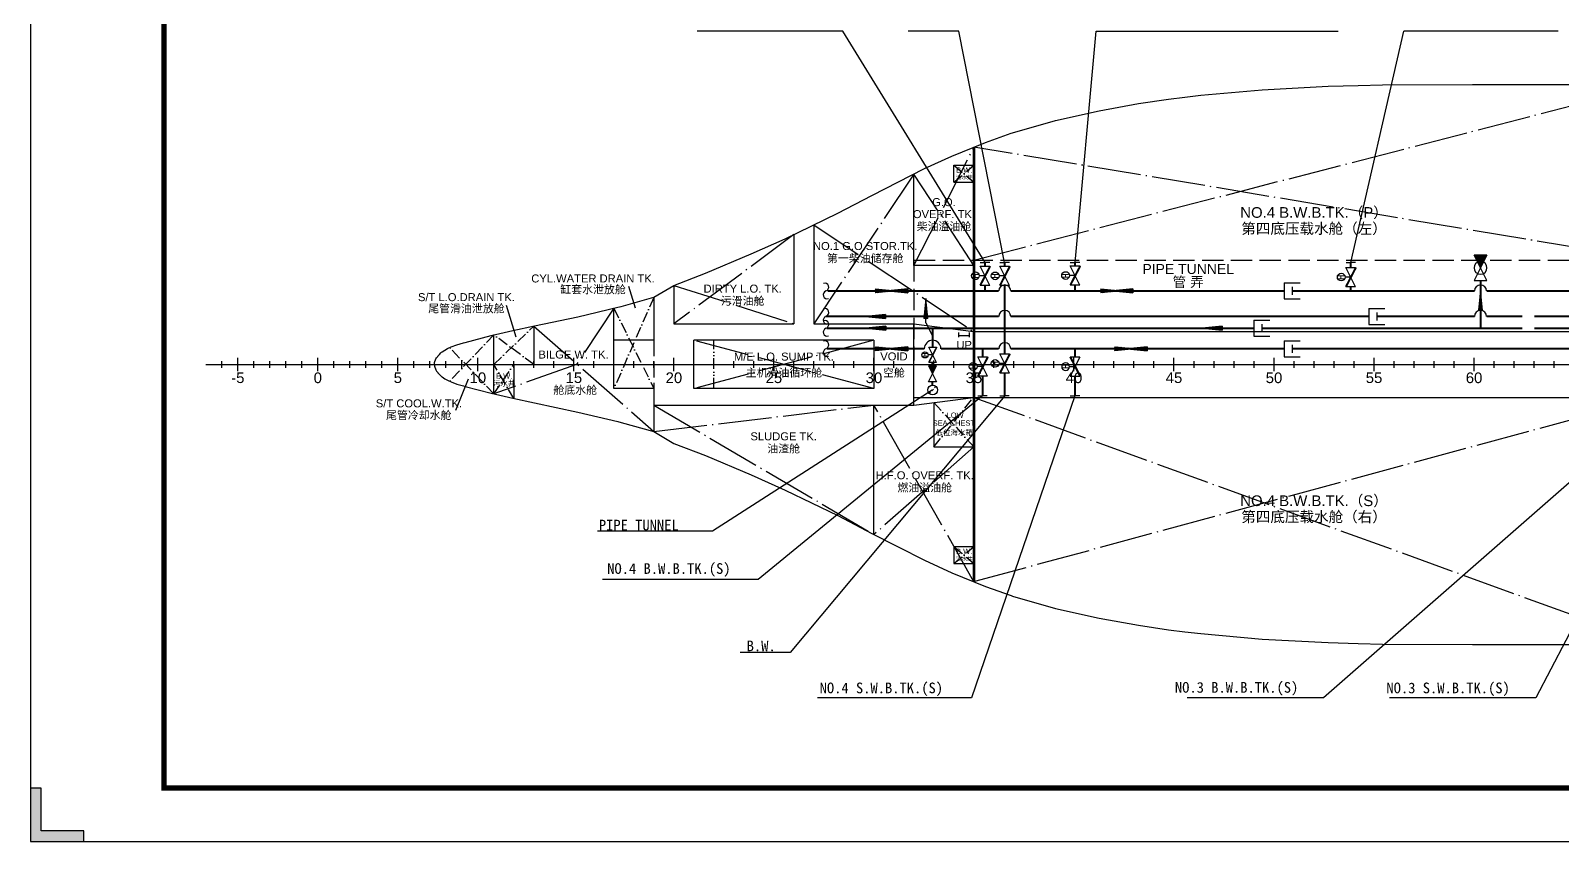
# Model space of a CAD drawing. Header units: millimetres. Extents: x 280824 to 534862, y -106960 to 12040.
# Drawn here: x 280924 to 338353, y -106860 to -76458 of the extents above; entities that cross this region are included whole.
import ezdxf
from ezdxf.enums import TextEntityAlignment as Align

# ---------------------------------------------------------------- set-up
doc = ezdxf.new("R2010")
doc.units = ezdxf.units.MM
doc.header["$LTSCALE"] = 200
for name, pattern in [('CENTER102', [3.1, 2, -0.5, 0.1, -0.5]), ('CENTER110', [12.2, 10, -1, 0.2, -1]), ('DASHED1', [5.4, 4, -1.4]), ('DASHED103', [4, 3, -1]), ('PHANTOM102', [3.7, 2, -0.5, 0.1, -0.5, 0.1, -0.5])]:
    doc.linetypes.add(name, pattern=pattern)
for name, color, linetype in [('01CONTINUOUS', 2, 'Continuous'), ('02DASHED', 1, 'DASHED103'), ('03CENTER', 3, 'CENTER110'), ('1', 2, 'DASHED1'), ('11TEXTE', 4, 'Continuous'), ('12TEXTC', 6, 'Continuous'), ('2', 4, 'Continuous'), ('G_STAIR_RAILING', 3, 'Continuous'), ('HULL', 7, 'Continuous'), ('MARKS', 130, 'Continuous')]:
    doc.layers.add(name, color=color, linetype=linetype)
doc.layers.add('AM_0', color=7, linetype='Continuous', lineweight=30)
doc.styles.add('HZ', font='romans.shx', dxfattribs={"width": 0.8, "height": 4, "bigfont": 'hzdx.shx'})
doc.styles.add('SWISS721LIGHTBT', font='swissl.ttf')

# ---------------------------------------------------------------- blocks, each defined once
blk = doc.blocks.new('FRAME')
for p, q in [((-3600, -125), (-3600, 125)), ((-3000, -250), (-3000, 250)), ((-2400, -125), (-2400, 125)), ((-1800, -125), (-1800, 125)), ((-1200, -125), (-1200, 125)), ((-600, -125), (-600, 125)), ((0, -250), (0, 250)), ((600, -125), (600, 125)), ((1200, -125), (1200, 125)), ((1800, -125), (1800, 125)), ((2400, -125), (2400, 125)), ((3000, -250), (3000, 250)), ((3600, -125), (3600, 125)), ((4200, -125), (4200, 125)), ((4800, -125), (4800, 125)), ((5400, -125), (5400, 125)), ((6000, -250), (6000, 250)), ((6600, -125), (6600, 125)), ((7350, -125), (7350, 125)), ((8100, -125), (8100, 125)), ((8850, -125), (8850, 125)), ((9600, -250), (9600, 250)), ((10350, -125), (10350, 125)), ((11100, -125), (11100, 125)), ((11850, -125), (11850, 125)), ((12600, -125), (12600, 125)), ((13350, -250), (13350, 250)), ((14100, -125), (14100, 125)), ((14850, -125), (14850, 125)), ((15600, -125), (15600, 125)), ((16350, -125), (16350, 125)), ((17100, -250), (17100, 250)), ((17850, -125), (17850, 125)), ((18600, -125), (18600, 125)), ((19350, -125), (19350, 125)), ((20100, -125), (20100, 125)), ((20850, -250), (20850, 250)), ((21600, -125), (21600, 125)), ((22350, -125), (22350, 125)), ((23100, -125), (23100, 125)), ((23850, -125), (23850, 125)), ((24600, -250), (24600, 250)), ((25350, -125), (25350, 125)), ((26100, -125), (26100, 125)), ((26850, -125), (26850, 125)), ((27600, -125), (27600, 125)), ((28350, -250), (28350, 250)), ((29100, -125), (29100, 125)), ((29850, -125), (29850, 125)), ((30600, -125), (30600, 125)), ((31350, -125), (31350, 125)), ((32100, -250), (32100, 250)), ((32850, -125), (32850, 125)), ((33600, -125), (33600, 125)), ((34350, -125), (34350, 125)), ((35100, -125), (35100, 125)), ((35850, -250), (35850, 250)), ((36600, -125), (36600, 125)), ((37350, -125), (37350, 125)), ((38100, -125), (38100, 125)), ((38850, -125), (38850, 125)), ((39600, -250), (39600, 250)), ((40350, -125), (40350, 125)), ((41100, -125), (41100, 125)), ((41850, -125), (41850, 125)), ((42600, -125), (42600, 125)), ((43350, -250), (43350, 250)), ((44100, -125), (44100, 125)), ((44850, -125), (44850, 125)), ((45600, -125), (45600, 125)), ((46350, -125), (46350, 125))]:
    blk.add_line(p, q)
at = {"layer": '11TEXTE', "style": 'SWISS721LIGHTBT'}
for s, p in [('-5', (-3000, -500)), ('0', (0, -500)), ('5', (3000, -500)), ('10', (6000, -500)), ('15', (9600, -500)), ('20', (13350, -500)), ('25', (17100, -500)), ('30', (20850, -500)), ('35', (24600, -500)), ('40', (28350, -500)), ('45', (32100, -500)), ('50', (35850, -500)), ('55', (39600, -500)), ('60', (43350, -500))]:
    blk.add_text(s, height=400, dxfattribs=at).set_placement(p, align=Align.MIDDLE)
blk = doc.blocks.new('bt')
for p, q in [((0, 0), (-1.44, 0)), ((-1.2, 2.4), (1.2, 2.4)), ((1.2, 2.4), (-1.2, -2.4)), ((1.2, -2.4), (-1.2, 2.4)), ((1.2, -2.4), (-1.2, -2.4))]:
    blk.add_line(p, q)
blk.add_lwpolyline([(-1.2, -2.4, 0.5, 0.5, 0), (1.29, 2.4, 0.5, 0.5, 0)], format="xyseb")
blk.add_circle((-2.4, 0), 0.96)
at = {"style": 'HZ', "width": 0.75}
blk.add_text('H', height=1.5, rotation=90, dxfattribs=at).set_placement((-1.66, -0.62))
blk = doc.blocks.new('*X37')
at = {"color": 0}
for p, q in [((252.18, 189.98), (252.2, 190.02)), ((252.39, 189.96), (252.44, 190.04)), ((252.61, 189.94), (252.69, 190.07)), ((252.83, 189.92), (252.93, 190.09)), ((253.05, 189.9), (253.18, 190.12)), ((253.27, 189.87), (253.42, 190.14)), ((253.49, 189.85), (253.67, 190.17)), ((253.7, 189.83), (253.91, 190.19)), ((253.92, 189.81), (254.16, 190.22)), ((254.14, 189.79), (254.4, 190.24)), ((254.36, 189.76), (254.65, 190.26)), ((254.58, 189.74), (254.89, 190.29)), ((254.8, 189.72), (255.14, 190.31)), ((255.01, 189.7), (255.38, 190.34)), ((255.23, 189.68), (255.63, 190.36)), ((255.45, 189.65), (255.87, 190.39)), ((255.67, 189.63), (256.12, 190.41)), ((255.89, 189.61), (256.36, 190.44)), ((256.11, 189.59), (256.61, 190.46)), ((256.32, 189.57), (256.85, 190.49)), ((256.54, 189.55), (257, 190.34)), ((256.76, 189.52), (257, 189.94)), ((256.98, 189.5), (257, 189.54))]:
    blk.add_line(p, q, dxfattribs=at)
blk = doc.blocks.new('SGLARW1')
for p, q in [((0, 0.5), (-5, 0)), ((-5, 0), (0, -0.5)), ((0, 0.5), (0, -0.5))]:
    blk.add_line(p, q)
blk.add_blockref('*X37', (-257, -190))
blk = doc.blocks.new('Flexhose')
for centre, start, end in [((-0.95, -0.32), 18.4349, 198.4349), ((0.95, 0.32), 198.4349, 18.4349)]:
    blk.add_arc(centre, 1, start, end)
blk = doc.blocks.new('EXP_JOT')
for p, q in [((-2, 2), (-2, -2)), ((-2, 2), (2, 2)), ((0, 1), (0, -1)), ((-2, -2), (2, -2))]:
    blk.add_line(p, q)
blk = doc.blocks.new('LADDER400')
for p, q in [((-180, 200), (0, 200)), ((-120, 200), (-120, -200)), ((-180, -200), (0, -200))]:
    blk.add_line(p, q)
blk = doc.blocks.new('*X35')
at = {"color": 0}
for p, q in [((75, 160.7), (75.13, 160.93)), ((75, 160.3), (75.31, 160.84)), ((75, 159.9), (75.49, 160.75)), ((75, 159.5), (75.67, 160.66)), ((75, 159.1), (75.85, 160.58)), ((75, 158.7), (76.03, 160.49)), ((75, 158.3), (76.21, 160.4)), ((75, 157.9), (76.39, 160.31)), ((75, 157.5), (76.57, 160.22)), ((75, 157.1), (76.75, 160.13)), ((75.24, 157.12), (76.92, 160.04)), ((75.57, 157.28), (77.1, 159.95)), ((75.89, 157.44), (77.28, 159.86)), ((76.21, 157.61), (77.46, 159.77)), ((76.54, 157.77), (77.64, 159.68)), ((76.86, 157.93), (77.82, 159.59)), ((77.19, 158.09), (78, 159.5)), ((77.51, 158.26), (78.18, 159.41)), ((77.84, 158.42), (78.36, 159.32)), ((78.16, 158.58), (78.54, 159.23)), ((78.49, 158.74), (78.72, 159.14)), ((78.81, 158.91), (78.9, 159.05))]:
    blk.add_line(p, q, dxfattribs=at)
blk = doc.blocks.new('CHECK_V1')
for p, q in [((4, -2), (-4, 2)), ((-4, -2), (4, 2)), ((-4, -2), (-4, 2)), ((4, 2), (4, -2))]:
    blk.add_line(p, q)
blk.add_blockref('*X35', (-79, -159))
blk = doc.blocks.new('MUD_BOX2')
for p, q in [((0.35, 0.35), (-0.35, -0.35)), ((1.41, 1.41), (0.85, 0.85)), ((-0.85, -0.85), (-1.41, -1.41))]:
    blk.add_line(p, q)
blk.add_circle((0, 0), 2)
blk = doc.blocks.new('*X40')
at = {"color": 0}
for p, q in [((75, 241.9), (75.04, 241.98)), ((75, 241.5), (75.22, 241.89)), ((75, 241.1), (75.4, 241.8)), ((75, 240.7), (75.58, 241.71)), ((75, 240.3), (75.76, 241.62)), ((75, 239.9), (75.94, 241.53)), ((75, 239.5), (76.12, 241.44)), ((75, 239.1), (76.3, 241.35)), ((75, 238.7), (76.48, 241.26)), ((75, 238.3), (76.66, 241.17)), ((75.08, 238.04), (76.84, 241.08)), ((75.4, 238.2), (77.01, 240.99)), ((75.73, 238.36), (77.19, 240.9)), ((76.05, 238.53), (77.01, 240.18)), ((76.38, 238.69), (77.01, 239.79)), ((76.7, 238.85), (77.07, 239.48)), ((77.01, 240.18), (77.37, 240.81)), ((77.01, 239.79), (77.55, 240.72)), ((77.07, 239.48), (77.73, 240.63)), ((77.15, 239.23), (77.91, 240.54)), ((77.35, 239.18), (78.09, 240.46)), ((77.68, 239.34), (78.27, 240.37)), ((78, 239.5), (78.45, 240.28)), ((78.32, 239.66), (78.63, 240.19)), ((78.65, 239.82), (78.81, 240.1)), ((78.97, 239.99), (78.99, 240.01)), ((77.03, 239.01), (77.15, 239.23))]:
    blk.add_line(p, q, dxfattribs=at)
blk = doc.blocks.new('STOPCHK2')
for p, q in [((-4, -2), (4, 2)), ((4, -2), (-4, 2)), ((-4, -2), (-4, 2)), ((4, 2), (4, -2))]:
    blk.add_line(p, q)
blk.add_circle((0, 0), 2)
blk.add_blockref('*X40', (-79, -240))

msp = doc.modelspace()

# ---------------------------------------------------------------- hatches: boundary and pattern name
at = {"layer": 'MARKS'}
msp.add_hatch(color=256, dxfattribs=at).paths.add_polyline_path([(282924, -106860), (280924, -106860), (280924, -104860), (281324, -104860), (281324, -106460), (282924, -106460)])

# ---------------------------------------------------------------- linework, layer by layer
for p, q in [((316527, -85154), (316710, -85154)), ((316886, -85154), (316703, -85154)), ((317267, -85153), (317450, -85153)), ((317626, -85153), (317443, -85153)), ((319905, -85154), (320088, -85154)), ((320264, -85154), (320082, -85154)), ((330241, -85154), (330423, -85154)), ((330600, -85154), (330417, -85154)), ((303334, -86036), (303590, -86854)), ((298754, -86752), (299112, -87935)), ((314492, -87420), (314492, -87251)), ((314492, -87420), (314742, -87899)), ((287492, -88975), (427442, -88975)), ((314042, -89078), (314042, -88828)), ((314792, -89078), (314792, -88828)), ((320042, -89203), (320042, -88703)), ((296864, -90693), (297341, -89513)), ((316434, -90149), (316617, -90149)), ((316793, -90149), (316611, -90149)), ((317259, -90149), (317441, -90149)), ((317618, -90149), (317435, -90149)), ((319897, -90149), (320080, -90149)), ((320256, -90149), (320073, -90149))]:
    msp.add_line(p, q)
for centre, radius in [((317447, -86221), 225), ((335284, -86221), 225), ((317447, -87172), 225), ((335284, -87172), 225), ((314742, -88384), 313), ((317447, -88384), 225)]:
    msp.add_arc(centre, radius, 0, 180)
at = {"layer": '01CONTINUOUS'}
for p, q in [((316292, -87737), (316292, -80824)), ((315542, -81505), (316292, -81505)), ((315542, -82145), (315542, -81505)), ((314042, -85261), (314042, -81836)), ((315542, -82145), (316292, -82145)), ((310292, -83741), (310292, -87450)), ((309542, -84103), (309542, -87450)), ((316292, -85261), (314042, -85261)), ((304292, -86457), (305042, -86013)), ((305042, -86013), (305042, -87450)), ((304292, -86457), (304292, -88070)), ((302792, -89880), (302792, -86864)), ((299792, -87536), (299792, -88975)), ((305042, -87450), (309542, -87450)), ((310292, -87450), (314042, -87450)), ((314042, -87450), (316272, -87737)), ((314042, -90500), (314042, -87450)), ((316272, -87737), (410042, -87737)), ((298292, -90081), (298292, -87869)), ((304292, -88070), (302792, -88070)), ((312542, -88070), (305792, -88070)), ((305792, -89880), (305792, -88070)), ((312542, -88070), (312542, -89880)), ((298292, -88975), (299792, -88975)), ((299042, -88975), (299042, -90254)), ((314042, -90213), (314042, -88953)), ((304292, -89880), (302792, -89880)), ((304292, -89880), (304292, -91492)), ((312542, -89880), (305792, -89880)), ((304292, -90500), (314042, -90500)), ((312542, -95351), (312542, -90500)), ((314042, -90213), (391292, -90211)), ((314042, -90500), (316272, -90213)), ((314792, -90403), (314792, -92070)), ((316292, -90213), (391292, -90213)), ((316292, -97126), (316292, -90213)), ((304292, -91492), (305042, -91937)), ((314792, -92070), (316292, -92070)), ((315542, -95805), (316292, -95805)), ((315542, -95805), (315542, -96445)), ((315542, -96445), (316292, -96445))]:
    msp.add_line(p, q, dxfattribs=at)
at = {"layer": '01CONTINUOUS', "linetype": 'PHANTOM102'}
msp.add_line((306542, -89880), (306542, -88070), dxfattribs=at)
at = {"layer": '01CONTINUOUS'}
for points in [[(305042, -86013), (306227, -85554), (307942, -84830), (309214, -84261), (311192, -83306), (312464, -82639), (314442, -81633), (315461, -81166), (316722, -80647), (317692, -80306), (317739, -80291), (319351, -79828), (320981, -79459), (322461, -79193), (323589, -79027), (324192, -78950), (324801, -78879), (327095, -78677), (329578, -78545), (330692, -78509), (331607, -78491), (334984, -78475), (341292, -78475)], [(296066, -88975), (296066, -88925), (296072, -88893), (296074, -88882), (296079, -88862), (296083, -88848), (296085, -88842), (296100, -88808), (296122, -88766), (296147, -88727), (296186, -88674), (296192, -88666), (296249, -88599), (296304, -88546), (296333, -88521), (296355, -88504), (296450, -88439), (296556, -88379), (296692, -88317), (296909, -88241), (297154, -88168), (297212, -88151), (298192, -87892), (299001, -87704), (299817, -87530), (301442, -87185), (302940, -86832), (303067, -86799), (304292, -86457)], [(296066, -88975), (296066, -88925), (296072, -88893), (296074, -88882), (296079, -88862), (296083, -88848), (296085, -88842), (296100, -88808), (296122, -88766), (296147, -88727), (296186, -88674), (296192, -88666), (296249, -88599), (296304, -88546), (296333, -88521), (296355, -88504), (296450, -88439), (296556, -88379), (296692, -88317), (296909, -88241), (297154, -88168), (297212, -88151), (298192, -87892), (298292, -87869)], [(296066, -88975), (296066, -89025), (296072, -89056), (296074, -89067), (296079, -89087), (296083, -89101), (296085, -89108), (296100, -89142), (296122, -89183), (296147, -89223), (296186, -89276), (296192, -89284), (296249, -89351), (296304, -89403), (296333, -89429), (296355, -89445), (296450, -89510), (296556, -89571), (296692, -89633), (296909, -89709), (297154, -89782), (297212, -89798), (298192, -90058), (299001, -90245), (299817, -90419), (301442, -90765), (302940, -91118), (303067, -91151), (304292, -91492)], [(305042, -91937), (306227, -92396), (307942, -93120), (309214, -93688), (311192, -94644), (312464, -95311), (314442, -96317), (315461, -96784), (316722, -97303), (317692, -97644), (317739, -97659), (319351, -98122), (320981, -98491), (322461, -98757), (323589, -98923), (324192, -99000), (324801, -99070), (327095, -99273), (329578, -99405), (330692, -99440), (331607, -99459), (334984, -99475), (341292, -99475)]]:
    msp.add_lwpolyline(points, dxfattribs=at)
at = {"layer": '02DASHED'}
msp.add_line((304292, -88070), (304292, -89880), dxfattribs=at)
at = {"layer": '03CENTER'}
for p, q in [((316292, -85063), (341792, -78475)), ((314042, -85261), (316292, -80824)), ((341792, -85084), (316292, -80824)), ((314042, -81836), (310292, -87450)), ((316292, -85261), (314042, -81836)), ((310292, -83741), (316272, -87737)), ((309542, -84103), (305042, -87450)), ((305042, -86013), (309542, -87450)), ((302792, -86864), (301396, -88975)), ((299792, -87536), (304292, -91492)), ((312542, -89880), (305792, -88070)), ((312542, -88070), (305792, -89880)), ((301396, -88975), (298292, -90081)), ((304292, -90500), (312542, -95351)), ((304292, -91492), (312542, -90500)), ((316292, -97126), (312542, -90500)), ((341792, -90213), (316292, -97126)), ((316292, -90213), (341792, -99475)), ((316292, -92070), (312542, -95351))]:
    msp.add_line(p, q, dxfattribs=at)
at = {"layer": '03CENTER', "linetype": 'CENTER102'}
for p, q in [((315542, -81505), (316292, -82145)), ((315542, -82145), (316292, -81505)), ((304292, -86460), (302792, -89880)), ((302792, -86864), (304292, -89880)), ((298292, -88975), (299792, -87536)), ((298292, -87869), (296634, -89606)), ((298292, -90081), (296634, -88343)), ((299792, -88975), (298292, -87869)), ((298292, -90081), (299042, -88975)), ((299042, -90254), (298292, -88975)), ((314792, -92070), (316272, -90213)), ((314792, -90403), (316292, -92070)), ((315542, -95805), (316292, -96445)), ((315542, -96445), (316292, -95805))]:
    msp.add_line(p, q, dxfattribs=at)
at = {"layer": '1', "const_width": 75}
for points in [[(317443, -85153), (317447, -85293)], [(335284, -85833), (335284, -87621)], [(310726, -87172), (317222, -87172)], [(317672, -87172), (331096, -87172)], [(331396, -87172), (335059, -87172)], [(335509, -87172), (336849, -87172)], [(337299, -87172), (346472, -87172)], [(310764, -87621), (326780, -87621)], [(314742, -87621), (314742, -88329)], [(317447, -88577), (317447, -87621)], [(327080, -87621), (336849, -87621)], [(337299, -87621), (350144, -87621)], [(317447, -90149), (317447, -89297)]]:
    msp.add_lwpolyline(points, dxfattribs=at)
at = {"layer": '1'}
for points in [[(317447, -86013, 75, 75, 0), (317447, -87621, 75, 75, 0)], [(314737, -89021, 75, 75, 0), (314737, -88906, 75, 75, 0)], [(314737, -89752, 75, 75, 0), (314737, -89624, 75, 75, 0)]]:
    msp.add_lwpolyline(points, format="xyseb", dxfattribs=at)
at = {"layer": '11TEXTE'}
for p, q in [((311377, -76475), (305920, -76475)), ((315722, -76475), (313822, -76475)), ((320880, -76475), (329951, -76475)), ((338196, -76475), (332412, -76475)), ((306488, -95232), (302181, -95232)), ((308196, -97034), (302360, -97034)), ((309398, -99772), (307522, -99772)), ((316199, -101475), (310420, -101475)), ((329395, -101475), (324286, -101475)), ((337352, -101475), (331876, -101475))]:
    msp.add_line(p, q, dxfattribs=at)
at = {"layer": '2', "const_width": 75}
for points in [[(316706, -85292), (316710, -85154)], [(320085, -85281), (320082, -85154)], [(330417, -85154), (330417, -85339)], [(320085, -86001), (320085, -86221)], [(330420, -86064), (330420, -86221)], [(320085, -88699), (320085, -88384)], [(316622, -90149), (316622, -89415)], [(320085, -90149), (320085, -89419)]]:
    msp.add_lwpolyline(points, dxfattribs=at)
at = {"layer": '2'}
for points in [[(316706, -86012, 75, 75, 0), (316706, -86221, 75, 75, 0)], [(316622, -88693, 75, 75, 0), (316622, -88385, 75, 75, 0)]]:
    msp.add_lwpolyline(points, format="xyseb", dxfattribs=at)
at = {"layer": '2', "color": 4, "linetype": 'Continuous', "const_width": 75}
for points in [[(310806, -86221), (317222, -86221)], [(317672, -86221), (327919, -86221)], [(328219, -86221), (335059, -86221)], [(335509, -86221), (337303, -86221)], [(337303, -86221), (346472, -86221)], [(310778, -88384), (314429, -88384)], [(315055, -88384), (317222, -88384)], [(317672, -88384), (327919, -88384)], [(328219, -88384), (337299, -88384)], [(337299, -88384), (346472, -88384)]]:
    msp.add_lwpolyline(points, dxfattribs=at)
at = {"layer": 'AM_0'}
for p, q in [((280924, 11940), (280924, -106860)), ((280924, -106860), (534762, -106860))]:
    msp.add_line(p, q, dxfattribs=at)
at = {"layer": 'AM_0', "const_width": 200}
msp.add_lwpolyline([(285924, 9940), (285924, -104860), (532762, -104860), (532762, 9940), (285824, 9940)], dxfattribs=at)
at = {"layer": 'HULL', "color": 3, "linetype": 'DASHED1'}
for q in [(391299, -85061), (314042, -88828)]:
    msp.add_line((314042, -85063), q, dxfattribs=at)
at = {"layer": 'MARKS'}
for p, q in [((316710, -85154), (311377, -76475)), ((317443, -85153), (315722, -76475)), ((320088, -85154), (320880, -76475)), ((330423, -85154), (332412, -76475)), ((314731, -89943), (306488, -95232)), ((316611, -90149), (308196, -97034)), ((317447, -90149), (309398, -99772)), ((320073, -90149), (316199, -101475)), ((342324, -90149), (329395, -101475)), ((343283, -90137), (337352, -101475)), ((281324, -104860), (280924, -104860)), ((281324, -106460), (281324, -104860)), ((282924, -106460), (281324, -106460)), ((282924, -106860), (282924, -106460))]:
    msp.add_line(p, q, dxfattribs=at)
at = {"layer": 'MARKS', "const_width": 100}
msp.add_lwpolyline([(316292, -80824), (316292, -97126)], dxfattribs=at)

# ---------------------------------------------------------------- block references
for name, p, xscale, yscale, zscale, rotation in [('STOPCHK2', (335284, -85353), -120, 120, 120, 90), ('Flexhose', (310745, -86221), 150, 150, 150, 270), ('SGLARW1', (314487, -87251), 150, 150, 150, 270), ('SGLARW1', (335279, -86946), 150, 150, 150, 270), ('Flexhose', (310745, -87172), 150, 150, 150, 270), ('Flexhose', (310745, -87621), 150, 150, 150, 270), ('Flexhose', (310745, -88384), 150, 150, 150, 270), ('bt', (320085, -89059), -150, 150, 150, 180), ('CHECK_V1', (314741, -89322), 75, 75, 75, 270), ('MUD_BOX2', (314742, -89932), 90.00000000039088, 90.00000000087311, 90, 1.600000000525235)]:
    msp.add_blockref(name, p, dxfattribs=dict(xscale=xscale, yscale=yscale, zscale=zscale, rotation=rotation))
for name, p, xscale, yscale, zscale in [('bt', (316706, -85652), 150, 150, 150), ('bt', (317447, -85653), 150, 150, 150), ('bt', (320085, -85641), 150, 150, 150), ('bt', (330420, -85699), 150, 150, 150), ('EXP_JOT', (328219, -86221), 150, 150, 150), ('SGLARW1', (312596, -86221), -150, 150, 150), ('SGLARW1', (313807, -86221), 150, 150, 150), ('SGLARW1', (321043, -86221), -150, 150, 150), ('SGLARW1', (322254, -86221), 150, 150, 150), ('SGLARW1', (312973, -87172), 150, 150, 150), ('EXP_JOT', (331396, -87172), 150, 150, 150), ('SGLARW1', (312991, -87611), 150, 150, 150), ('SGLARW1', (325592, -87611), 150, 150, 150), ('EXP_JOT', (327080, -87621), 150, 150, 150), ('SGLARW1', (312596, -88384), -150, 150, 150), ('SGLARW1', (313807, -88384), 150, 150, 150), ('bt', (314742, -88617), 120, 120, 120), ('SGLARW1', (321574, -88384), -150, 150, 150), ('SGLARW1', (322785, -88384), 150, 150, 150), ('EXP_JOT', (328219, -88384), 150, 150, 150), ('bt', (316622, -89053), 150, 150, 150), ('bt', (317447, -88937), 150, 150, 150)]:
    msp.add_blockref(name, p, dxfattribs=dict(xscale=xscale, yscale=yscale, zscale=zscale))
msp.add_blockref('FRAME', (291692, -88975))
at = {"layer": 'G_STAIR_RAILING', "xscale": -1, "rotation": 270}
msp.add_blockref('LADDER400', (315927, -87777), dxfattribs=at)

# ---------------------------------------------------------------- texts
at = {"layer": '11TEXTE', "style": 'SWISS721LIGHTBT'}
for s, height, p in [('B.W.', 200, (315927, -81685)), ('OVERF. TK.', 300, (315167, -83338)), ('G.O.', 300, (315167, -82888)), ('NO.4 B.W.B.TK.（P）', 400, (329042, -83270)), ('NO.1 G.O.STOR.TK.', 300, (312213, -84535)), ('PIPE TUNNEL', 375, (324325, -85399)), ('CYL.WATER DRAIN TK.', 300, (302011, -85751)), ('DIRTY L.O. TK.', 300, (307621, -86132)), ('S/T L.O.DRAIN TK.', 300, (297263, -86446)), ('UP', 300, (315924, -88244)), ('BILGE W. TK.', 300, (301278, -88603)), ('M/E L.O. SUMP TK.', 300, (309167, -88675)), ('VOID', 300, (313292, -88675)), ('B.W.', 200, (298680, -89412)), ('S/T COOL.W.TK.', 300, (295483, -90429)), ('SEA CHEST', 200, (315537, -91173)), ('LOW', 200, (315586, -90879)), ('SLUDGE TK.', 300, (309158, -91671)), ('H.F.O. OVERF. TK.', 300, (314446, -93132)), ('NO.4 B.W.B.TK.（S）', 400, (329042, -94079)), ('B.W.', 200, (315927, -95985))]:
    msp.add_text(s, height=height, dxfattribs=at).set_placement(p, align=Align.MIDDLE)
at = {"layer": '11TEXTE'}
for s, p in [('PIPE TUNNEL', (302228, -95319)), ('NO.4 B.W.B.TK.(S)', (302542, -96949)), ('B.W.', (307770, -99849)), ('NO.4 S.W.B.TK.(S)', (310507, -101426)), ('NO.3 B.W.B.TK.(S)', (323826, -101405)), ('NO.3 S.W.B.TK.(S)', (331757, -101426))]:
    msp.add_text(s, height=400, dxfattribs=at).set_placement(p, align=Align.BOTTOM_LEFT)
at = {"layer": '12TEXTC', "style": 'SWISS721LIGHTBT'}
for s, height, p in [('污水井', 150, (315927, -81955)), ('柴油溢油舱', 300, (315167, -83788)), ('第四底压载水舱（左）', 400, (329042, -83870)), ('第一柴油储存舱', 300, (312213, -84985)), ('缸套水泄放舱', 300, (302011, -86151)), ('管 弄', 375, (324325, -85871)), ('尾管滑油泄放舱', 300, (297263, -86867)), ('污滑油舱', 300, (307621, -86582)), ('污水井', 200, (298680, -89682)), ('主机滑油循环舱', 300, (309167, -89275)), ('空舱', 300, (313292, -89275)), ('舱底水舱', 300, (301342, -89923)), ('尾管冷却水舱', 300, (295476, -90869)), ('低位海水箱', 200, (315553, -91526)), ('油渣舱', 300, (309158, -92121)), ('燃油溢油舱', 300, (314446, -93582)), ('第四底压载水舱（右）', 400, (329042, -94679)), ('污水井', 150, (315927, -96256))]:
    msp.add_text(s, height=height, dxfattribs=at).set_placement(p, align=Align.MIDDLE)

doc.saveas('drawing.dxf')
